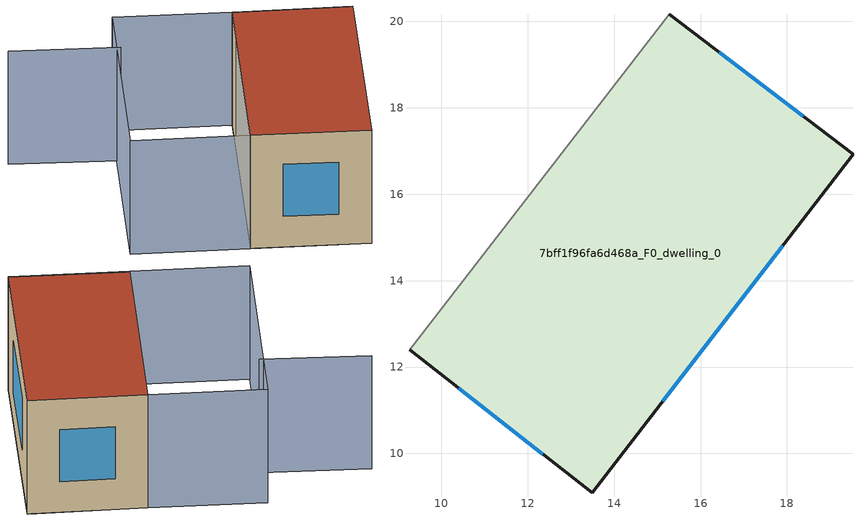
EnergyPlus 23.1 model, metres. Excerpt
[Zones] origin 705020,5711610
7bff1f96fa6d468a_F0_dwelling_0
 floor ground (EU_floor_Construction): 13.5,9.09 19.53,16.93 15.28,20.17 9.26,12.41 z0
 wall outside (EU_wall_Construction): 15.28,20.17 19.53,16.93 13.5,9.09 9.26,12.41 z0:6
 wall adiabatic (EU_wall_Construction): 9.26,12.41 15.28,20.17 z0:6
 window (EU_Window_Construction): 17.9,14.81 15.13,11.21 / 12.35,9.99 10.41,11.51 / 16.43,19.29 18.38,17.8 z1.62:4.38
 roof outside (EU_roof_Construction): 19.53,16.93 13.5,9.09 9.26,12.41 15.28,20.17 z6
shading: 5.9,24.53 9.76,21.4 / 15.28,20.16 9.26,12.4 / 9.26,12.4 5.07,15.64 / 5.07,15.64 11.09,23.41 / 11.09,23.41 15.28,20.16 z0:6
[Building]
EU S2 Campaign: North Axis=0; Terrain=City; Solar Distribution=FullExterior
[Site:Location]
London: Latitude=51.5; Longitude=-0.5; Time Zone=0; Elevation=25
[SizingPeriod:WeatherFileDays]
AnnualSizingPeriod: Begin Month=1; Begin Day of Month=1; End Month=12; End Day of Month=31; Day of Week for Start Day=Monday; Use Weather File Daylight Saving Period=No; Use Weather File Rain and Snow Indicators=No
[MATERIAL]
EU_InternalMass_Material: Roughness=MediumRough; Thickness=0.1; Conductivity=1; Density=1800; Specific Heat=900; Thermal Absorptance=0.9; Solar Absorptance=0.7; Visible Absorptance=0.7
[MATERIAL:NOMASS] Roughness=MediumRough; Thermal Absorptance=0.9; Solar Absorptance=0.7; Visible Absorptance=0.7
Name | Thermal Resistance
EU_wall_NoMass | 0.727863
EU_roof_NoMass | 0.773354
EU_floor_NoMass | 1.79329
[WINDOWMATERIAL:SIMPLEGLAZINGSYSTEM]
EU_Window_SimpleGlazing: UFactor=2.58614; Solar Heat Gain Coefficient=0.76; Visible Transmittance=0.76
[CONSTRUCTION]
EU_wall_Construction: EU_wall_NoMass
EU_roof_Construction: EU_roof_NoMass
EU_floor_Construction: EU_floor_NoMass
EU_InternalMass_Construction: EU_InternalMass_Material
EU_Window_Construction: EU_Window_SimpleGlazing
[ZONE]
7bff1f96fa6d468a_F0_dwelling_0: Type=1; Multiplier=1; Ceiling Height=autocalculate; Volume=316.903; Floor Area=autocalculate; Part of Total Floor Area=Yes
[INTERNALMASS]
7bff1f96fa6d468a_F0_dwelling_0_EU_InternalMass: Construction=EU_InternalMass_Construction; Zone or ZoneList=7bff1f96fa6d468a_F0_dwelling_0; Surface Area=52.8171
[OTHEREQUIPMENT]
EU_Step8_InternalGain_7bff1f96fa6d468a_F0_dwelling_0_f000: Fuel Type=Electricity; Zone or ZoneList or Space or SpaceList=7bff1f96fa6d468a_F0_dwelling_0; Schedule=EU_Step8_GainSchedule_7bff1f96fa6d468a_F0_dwelling_0_f000; Design Level Calculation Method=Watts/Area; Power per Zone Floor Area=1; Fraction Latent=0; Fraction Radiant=0; Fraction Lost=0; Carbon Dioxide Generation Rate=0; EndUse Subcategory=EU_Step8_InternalGains
[ZONEVENTILATION:DESIGNFLOWRATE]
EU_ConstantAir_7bff1f96fa6d468a_F0_dwelling_0: Zone or ZoneList or Space or SpaceList=7bff1f96fa6d468a_F0_dwelling_0; Schedule=EU_AlwaysOn; Design Flow Rate Calculation Method=AirChanges/Hour; Air Changes per Hour=0.484901; Ventilation Type=Natural; Fan Pressure Rise=0; Fan Total Efficiency=1; Constant Term Coefficient=1; Temperature Term Coefficient=0; Velocity Term Coefficient=0; Velocity Squared Term Coefficient=0; Minimum Indoor Temperature=-100; Maximum Indoor Temperature=100; Delta Temperature=-100; Minimum Outdoor Temperature=-100; Maximum Outdoor Temperature=100; Maximum Wind Speed=40
[HVACTEMPLATE:THERMOSTAT]
EU_HeatOnly_7bff1f96fa6d468a_F0_dwelling_0: Constant Heating Setpoint=20; Constant Cooling Setpoint=50
[HVACTEMPLATE:ZONE:IDEALLOADSAIRSYSTEM]
7bff1f96fa6d468a_F0_dwelling_0: Template Thermostat=EU_HeatOnly_7bff1f96fa6d468a_F0_dwelling_0; System Availability Schedule=EU_AlwaysOn; Maximum Heating Supply Air Temperature=50; Minimum Cooling Supply Air Temperature=13; Maximum Heating Supply Air Humidity Ratio=0.0156; Minimum Cooling Supply Air Humidity Ratio=0.0077; Heating Limit=NoLimit; Cooling Limit=NoLimit; Heating Availability Schedule=EU_AlwaysOn; Cooling Availability Schedule=EU_CoolingOff; Dehumidification Control Type=ConstantSensibleHeatRatio; Cooling Sensible Heat Ratio=0.7; Dehumidification Setpoint=60; Humidification Control Type=None; Humidification Setpoint=30; Outdoor Air Method=None; Outdoor Air Flow Rate per Person=0.00944; Outdoor Air Flow Rate per Zone Floor Area=0; Outdoor Air Flow Rate per Zone=0; Demand Controlled Ventilation Type=None; Outdoor Air Economizer Type=NoEconomizer; Heat Recovery Type=None; Sensible Heat Recovery Effectiveness=0.7; Latent Heat Recovery Effectiveness=0.65
[SIZING:ZONE]
7bff1f96fa6d468a_F0_dwelling_0: Zone Cooling Design Supply Air Temperature Input Method=SupplyAirTemperature; Zone Cooling Design Supply Air Temperature=13; Zone Heating Design Supply Air Temperature Input Method=SupplyAirTemperature; Zone Heating Design Supply Air Temperature=50; Zone Cooling Design Supply Air Humidity Ratio=0.008; Zone Heating Design Supply Air Humidity Ratio=0.008; Cooling Design Air Flow Method=DesignDay; Cooling Design Air Flow Rate=0; Cooling Minimum Air Flow per Zone Floor Area=0.000762; Cooling Minimum Air Flow=0; Cooling Minimum Air Flow Fraction=0.2; Heating Design Air Flow Method=DesignDay; Heating Design Air Flow Rate=0; Heating Maximum Air Flow per Zone Floor Area=0.002032; Heating Maximum Air Flow=0.141576; Heating Maximum Air Flow Fraction=0.3; Account for Dedicated Outdoor Air System=No; Dedicated Outdoor Air System Control Strategy=NeutralSupplyAir; Dedicated Outdoor Air Low Setpoint Temperature for Design=autosize; Dedicated Outdoor Air High Setpoint Temperature for Design=autosize; Zone Load Sizing Method=Sensible Load Only No Latent Load; Zone Latent Cooling Design Supply Air Humidity Ratio Input Method=HumidityRatioDifference; Zone Cooling Design Supply Air Humidity Ratio Difference=0.005; Zone Latent Heating Design Supply Air Humidity Ratio Input Method=HumidityRatioDifference; Zone Humidification Design Supply Air Humidity Ratio Difference=0.005
[SCHEDULE:CONSTANT]
Name | Hourly Value
EU_AlwaysOn | 1
EU_CoolingOff | 0
[SCHEDULE:FILE]
EU_Step8_GainSchedule_7bff1f96fa6d468a_F0_dwelling_0_f000: File=../../schedules/7bff1f96fa6d468a/7bff1f96fa6d468a_F0_dwelling_0_f000_gain.csv; Column Number=1; Rows to Skip at Top=0; Number of Hours of Data=8760; Column Separator=Comma; Interpolate to Timestep=No; Minutes per Item=60; Adjust Schedule for Daylight Savings=Yes
